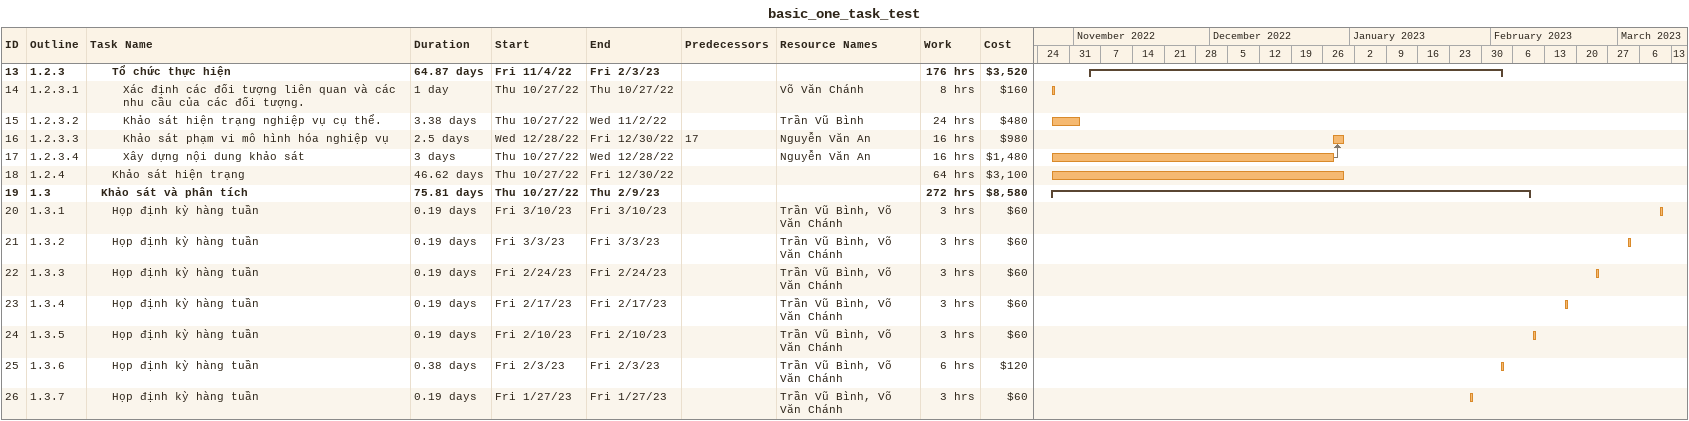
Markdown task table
basic_one_task_test

| ID | WBS | Task | Duration | Start | Finish | Predecessors | Resources | Work (h) | Cost ($) |
|---|---|---|---|---|---|---|---|---|---|
| 13 | 1.2.3 | **Tổ chức thực hiện** | 64.87d | 2022-11-04 | 2023-02-03 |  |  | 176 | 3520 |
| 14 | 1.2.3.1 | Xác định các đối tượng liên quan và các nhu cầu của các đối tượng. | 1d | 2022-10-27 | 2022-10-27 |  | Võ Văn Chánh | 8 | 160 |
| 15 | 1.2.3.2 | Khảo sát hiện trạng nghiệp vụ cụ thể. | 3.38d | 2022-10-27 | 2022-11-02 |  | Trần Vũ Bình | 24 | 480 |
| 16 | 1.2.3.3 | Khảo sát phạm vi mô hình hóa nghiệp vụ | 2.5d | 2022-12-28 | 2022-12-30 | 17 | Nguyễn Văn An | 16 | 980 |
| 17 | 1.2.3.4 | Xây dựng nội dung khảo sát | 3d | 2022-10-27 | 2022-12-28 |  | Nguyễn Văn An | 16 | 1480 |
| 18 | 1.2.4 | Khảo sát hiện trạng | 46.62d | 2022-10-27 | 2022-12-30 |  |  | 64 | 3100 |
| 19 | 1.3 | **Khảo sát và phân tích** | 75.81d | 2022-10-27 | 2023-02-09 |  |  | 272 | 8580 |
| 20 | 1.3.1 | Họp định kỳ hàng tuần | 0.19d | 2023-03-10 | 2023-03-10 |  | Trần Vũ Bình, Võ Văn Chánh | 3 | 60 |
| 21 | 1.3.2 | Họp định kỳ hàng tuần | 0.19d | 2023-03-03 | 2023-03-03 |  | Trần Vũ Bình, Võ Văn Chánh | 3 | 60 |
| 22 | 1.3.3 | Họp định kỳ hàng tuần | 0.19d | 2023-02-24 | 2023-02-24 |  | Trần Vũ Bình, Võ Văn Chánh | 3 | 60 |
| 23 | 1.3.4 | Họp định kỳ hàng tuần | 0.19d | 2023-02-17 | 2023-02-17 |  | Trần Vũ Bình, Võ Văn Chánh | 3 | 60 |
| 24 | 1.3.5 | Họp định kỳ hàng tuần | 0.19d | 2023-02-10 | 2023-02-10 |  | Trần Vũ Bình, Võ Văn Chánh | 3 | 60 |
| 25 | 1.3.6 | Họp định kỳ hàng tuần | 0.38d | 2023-02-03 | 2023-02-03 |  | Trần Vũ Bình, Võ Văn Chánh | 6 | 120 |
| 26 | 1.3.7 | Họp định kỳ hàng tuần | 0.19d | 2023-01-27 | 2023-01-27 |  | Trần Vũ Bình, Võ Văn Chánh | 3 | 60 |
